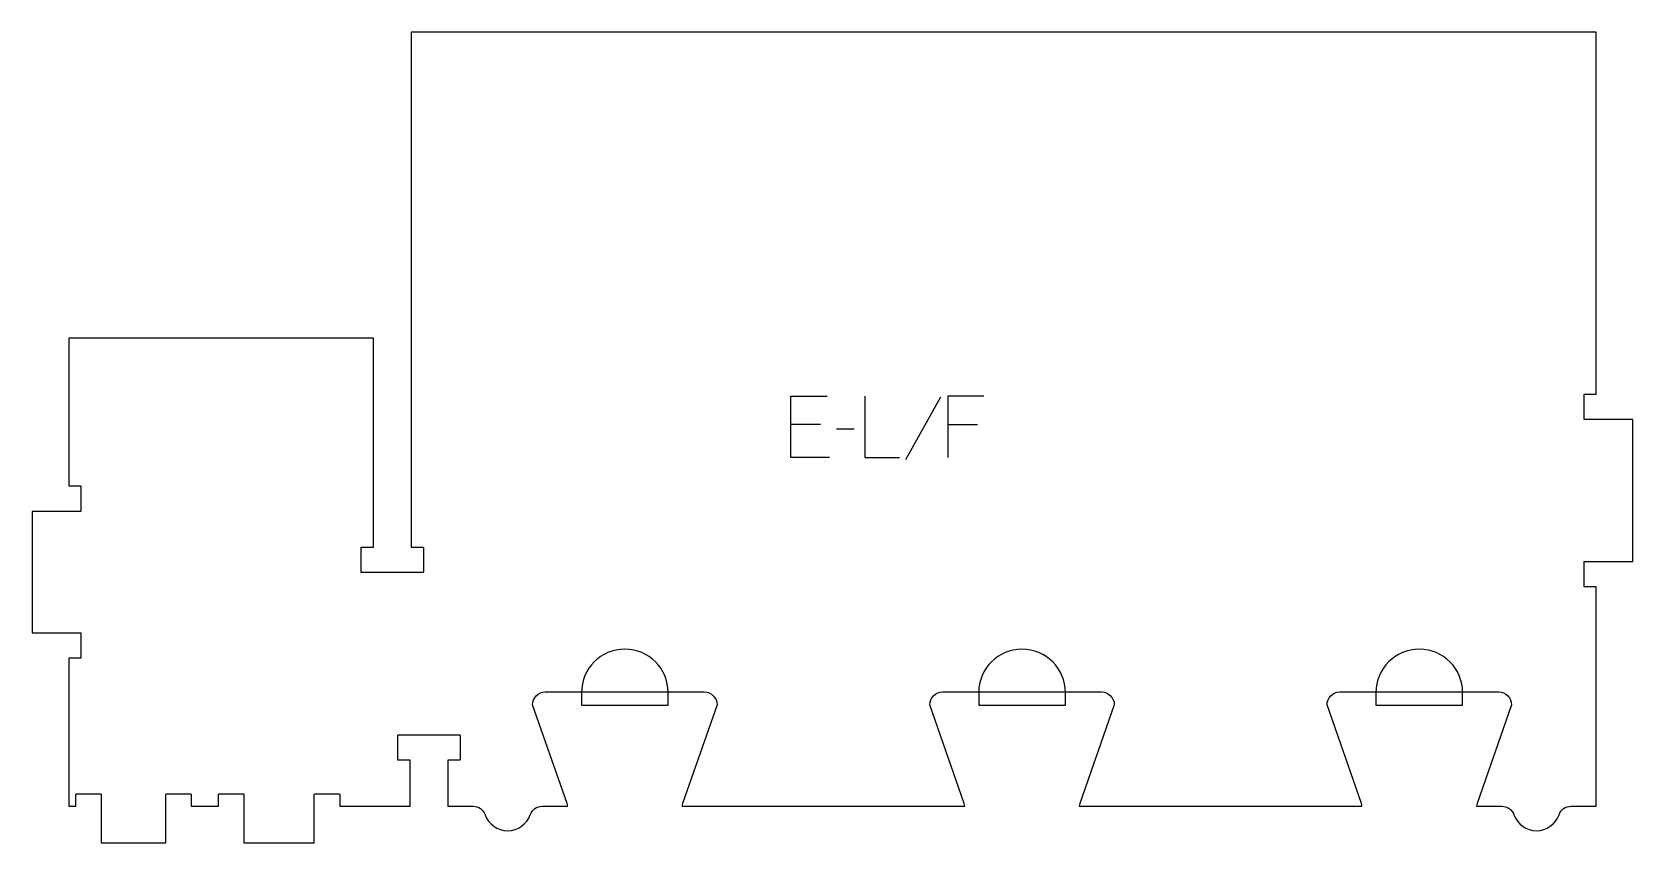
# Model space of a CAD drawing. Extents: x 0 to 786, y 0 to 398.
import ezdxf

# ---------------------------------------------------------------- set-up
doc = ezdxf.new("R2010")
doc.units = 0
for name, color, linetype in [('1_ANYTOOL_1MMDEEP_LABELS_S', 2, 'CONTINUOUS'), ('4_ANYTOOL_CUTTHROUGH_OUTSI', 5, 'CONTINUOUS'), ('5_ANYTOOL_HALF_MILL_9MM_IN', 3, 'CONTINUOUS')]:
    doc.layers.add(name, color=color, linetype=linetype)

msp = doc.modelspace()

# ---------------------------------------------------------------- linework, layer by layer
at = {"layer": '1_ANYTOOL_1MMDEEP_LABELS_S'}
for p, q in [((445.816546, 218.51474), (428.630832, 187.743312)), ((386.930832, 205.057597), (372.273689, 205.057597)), ((463.902261, 205.01474), (449.416546, 205.01474)), ((403.430832, 202.871883), (394.645118, 202.786169))]:
    msp.add_line(p, q, dxfattribs=at)
for points in [[(391.216546, 188.986169), (372.273689, 188.986169), (372.273689, 218.986169), (390.102261, 218.986169)], [(408.573689, 218.986169), (408.573689, 188.986169), (425.673689, 188.986169)], [(467.073689, 218.986169), (449.416546, 218.986169), (449.416546, 188.986169)]]:
    msp.add_lwpolyline(points, dxfattribs=at)
at = {"layer": '4_ANYTOOL_CUTTHROUGH_OUTSI'}
msp.add_lwpolyline([(755.096218, 18), (767.500656, 18), (767.500656, 45.75), (767.50065, 125.5), (761.75065, 125.5, -0.414214), (761.50065, 125.75), (761.50065, 137.75, -0.414214), (761.75065, 138), (785.50065, 138), (785.50065, 207.5), (761.75065, 207.5, -0.414214), (761.50065, 207.75), (761.50065, 219.75, -0.414214), (761.75065, 220), (767.50065, 220), (767.500656, 397.5), (186.000656, 397.5), (186.000656, 145), (191.750656, 145, -0.414214), (192.000656, 144.75), (192.000656, 132.75, -0.414214), (191.750656, 132.5), (161.750656, 132.5, -0.414214), (161.500656, 132.75), (161.500656, 144.75, -0.414214), (161.750656, 145), (167.500656, 145), (167.500656, 247.5), (18, 247.5), (18, 175), (23.75, 175, -0.414214), (24, 174.75), (24, 162.75, -0.414214), (23.75, 162.5), (0, 162.5), (0, 103), (23.75, 103, -0.414214), (24, 102.75), (24, 90.75, -0.414214), (23.75, 90.5), (18, 90.5), (18, 18), (21.5, 18), (21.5, 23.75, -0.414214), (21.75, 24), (33.75, 24, -0.414214), (34, 23.75), (34, 0), (65.589, 0), (65.589, 23.75, -0.414214), (65.839, 24), (77.839, 24, -0.414214), (78.089, 23.75), (78.089, 18), (91.5, 18), (91.5, 23.75, -0.414214), (91.75, 24), (103.75, 24, -0.414214), (104, 23.75), (104, 0), (138.5, 0), (138.5, 23.75, -0.414214), (138.75, 24), (150.75, 24, -0.414214), (151, 23.75), (151, 18), (185.500656, 18), (185.500656, 40.5), (179.750656, 40.5, -0.414214), (179.500656, 40.75), (179.500656, 52.75, -0.414214), (179.750656, 53), (209.750656, 53, -0.414214), (210.000656, 52.75), (210.000656, 40.75, -0.414214), (209.750656, 40.5), (204.000656, 40.5), (204.000656, 18), (216.405093, 18, -0.317837), (222.297649, 13.833333, 0.707107), (244.453662, 13.833333, -0.317837), (250.346218, 18), (262.745218, 18, 0.061784), (262.510224, 19.39487), (245.614691, 67.667412, -0.084368), (245.600656, 67.75, -0.414214), (251.850656, 74), (329.850656, 74, -0.414214), (336.100656, 67.75, -0.084368), (336.08662, 67.667412), (319.187507, 19.383805, 0.061178), (318.956093, 18), (457.645218, 18, 0.061784), (457.410224, 19.39487), (440.514691, 67.667412, -0.084368), (440.500656, 67.75, -0.414214), (446.750656, 74), (524.750656, 74, -0.414214), (531.000656, 67.75, -0.084368), (530.98662, 67.667412), (514.087507, 19.383805, 0.061178), (513.856093, 18), (652.545218, 18, 0.061784), (652.310224, 19.39487), (635.414691, 67.667412, -0.084368), (635.400656, 67.75, -0.414214), (641.650656, 74), (719.650656, 74, -0.414214), (725.900656, 67.75, -0.084368), (725.88662, 67.667412), (708.987507, 19.383805, 0.061178), (708.756093, 18), (721.155093, 18, -0.317837), (727.047649, 13.833333, 0.707107), (749.203662, 13.833333, -0.317837)], format="xyb", close=True, dxfattribs=at)
at = {"layer": '5_ANYTOOL_HALF_MILL_9MM_IN'}
for points in [[(312.100656, 73.75, 1), (269.600656, 73.75), (269.600656, 67.5), (312.100656, 67.5)], [(507.000656, 73.75, 1), (464.500656, 73.75), (464.500656, 67.5), (507.000656, 67.5)], [(701.900656, 73.5), (701.900656, 73.75, 1), (659.400656, 73.75), (659.400656, 67.5), (701.900656, 67.5)]]:
    msp.add_lwpolyline(points, format="xyb", close=True, dxfattribs=at)

doc.saveas('drawing.dxf')
